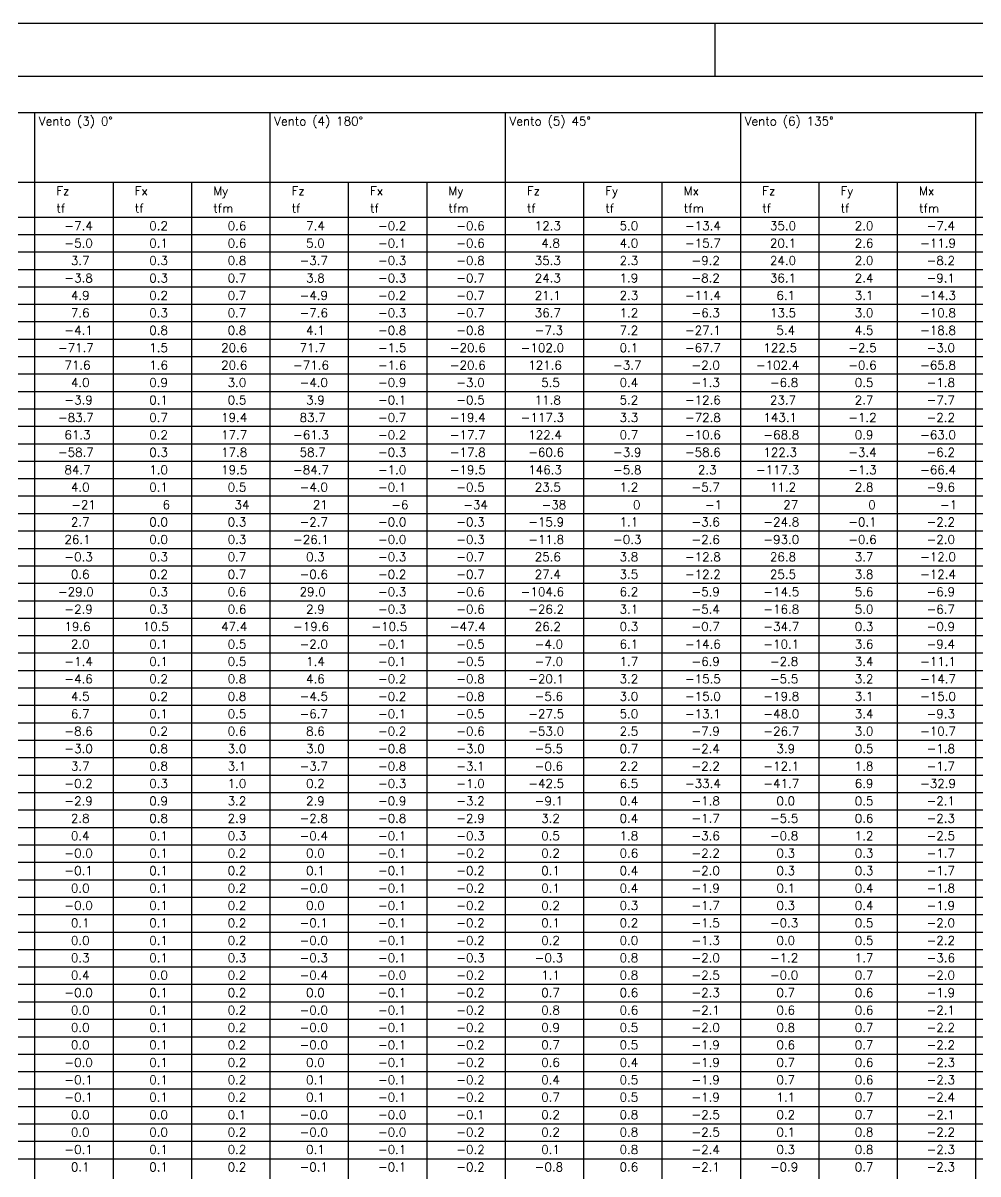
# Model space of a CAD drawing. Extents: x 13140 to 24180, y 0 to 6308.
# Drawn here: x 20054 to 21401, y 4686 to 6308 of the extents above; entities that cross this region are included whole.
import ezdxf

# ---------------------------------------------------------------- set-up
doc = ezdxf.new("R2010")
doc.units = 0
doc.header["$LTSCALE"] = 75
doc.header["$MEASUREMENT"] = 0
doc.layers.get('0').update_dxf_attribs({"color": 3, "linetype": 'CONTINUOUS'})
doc.layers.add('221', color=1, linetype='CONTINUOUS')
doc.layers.add('222', color=6, linetype='CONTINUOUS')
doc.styles.get("Standard").update_dxf_attribs({"font": 'ROMANS.SHX'})

msp = doc.modelspace()

# ---------------------------------------------------------------- linework, layer by layer
for p, q in [((13140, 6307.5), (24180, 6307.5)), ((21030, 6232.5), (21030, 6307.5)), ((18669.5, 6181.6), (24051.4, 6181.6)), ((20070.3, 6181.6), (20070.3, 6083.3)), ((20402.1, 6181.6), (20402.1, 6083.3)), ((20733.8, 6181.6), (20733.8, 6083.3)), ((21065.6, 6181.6), (21065.6, 6083.3)), ((21397.3, 6181.6), (21397.3, 6083.3)), ((18669.5, 6083.3), (24051.4, 6083.3)), ((20070.3, 6083.3), (20070.3, 4019)), ((20180.9, 6083.3), (20180.9, 4019)), ((20291.5, 6083.3), (20291.5, 4019)), ((20402.1, 6083.3), (20402.1, 4019)), ((20512.6, 6083.3), (20512.6, 4019)), ((20623.2, 6083.3), (20623.2, 4019)), ((20733.8, 6083.3), (20733.8, 4019)), ((20844.4, 6083.3), (20844.4, 4019)), ((20955, 6083.3), (20955, 4019)), ((21065.6, 6083.3), (21065.6, 4019)), ((21176.2, 6083.3), (21176.2, 4019)), ((21286.7, 6083.3), (21286.7, 4019)), ((21397.3, 6083.3), (21397.3, 4019)), ((18669.5, 6034.1), (24051.4, 6034.1))]:
    msp.add_line(p, q)
at = {"layer": '221'}
for p, q in [((18669.5, 6009.6), (24051.4, 6009.6)), ((18669.5, 5985), (24051.4, 5985)), ((18669.5, 5960.4), (24051.4, 5960.4)), ((18669.5, 5935.8), (24051.4, 5935.8)), ((18669.5, 5911.3), (24051.4, 5911.3)), ((18669.5, 5886.7), (24051.4, 5886.7)), ((18669.5, 5862.1), (24051.4, 5862.1)), ((18669.5, 5837.5), (24051.4, 5837.5)), ((18669.5, 5813), (24051.4, 5813)), ((18669.5, 5788.4), (24051.4, 5788.4)), ((18669.5, 5763.8), (24051.4, 5763.8)), ((18669.5, 5739.2), (24051.4, 5739.2)), ((18669.5, 5714.7), (24051.4, 5714.7)), ((18669.5, 5690.1), (24050.3, 5690.1)), ((18669.5, 5665.5), (24050.3, 5665.5)), ((18669.5, 5641), (24050.3, 5641)), ((18669.5, 5616.4), (24051.4, 5616.4)), ((18669.5, 5591.8), (24050.3, 5591.8)), ((18669.5, 5567.2), (24051.4, 5567.2)), ((18669.5, 5542.7), (24051.4, 5542.7)), ((18669.5, 5518.1), (24051.4, 5518.1)), ((18669.5, 5493.5), (24051.4, 5493.5)), ((18669.5, 5468.9), (24051.4, 5468.9)), ((18669.5, 5444.4), (24051.4, 5444.4)), ((18669.5, 5444.4), (24051.4, 5444.4)), ((18669.5, 5419.8), (24051.4, 5419.8)), ((18669.5, 5419.8), (24051.4, 5419.8)), ((18669.5, 5395.2), (24051.4, 5395.2)), ((18669.5, 5370.6), (24051.4, 5370.6)), ((18669.5, 5346.1), (24051.4, 5346.1)), ((18669.5, 5321.5), (24051.4, 5321.5)), ((18669.5, 5321.5), (24051.4, 5321.5)), ((18669.5, 5296.9), (24051.4, 5296.9)), ((18669.5, 5272.3), (24051.4, 5272.3)), ((18669.5, 5247.8), (24051.4, 5247.8)), ((18669.5, 5223.2), (24051.4, 5223.2)), ((18669.5, 5198.6), (24051.4, 5198.6)), ((18669.5, 5174), (24051.4, 5174)), ((18669.5, 5149.5), (24051.4, 5149.5)), ((18669.5, 5124.9), (24051.4, 5124.9)), ((18669.5, 5100.3), (24051.4, 5100.3)), ((18669.5, 5075.7), (24051.4, 5075.7)), ((18669.5, 5051.2), (24051.4, 5051.2)), ((18669.5, 5026.6), (24051.4, 5026.6)), ((18669.5, 5002), (24051.4, 5002)), ((18669.5, 4977.4), (24051.4, 4977.4)), ((18669.5, 4952.9), (24051.4, 4952.9)), ((18669.5, 4928.3), (24051.4, 4928.3)), ((18669.5, 4903.7), (24051.4, 4903.7)), ((18669.5, 4879.1), (24051.4, 4879.1)), ((18669.5, 4854.6), (24051.4, 4854.6)), ((18669.5, 4830), (24051.4, 4830)), ((18669.5, 4805.4), (24051.4, 4805.4)), ((18669.5, 4780.8), (24051.4, 4780.8)), ((18669.5, 4756.3), (24051.4, 4756.3)), ((18669.5, 4731.7), (24051.4, 4731.7)), ((18669.5, 4707.1), (24051.4, 4707.1))]:
    msp.add_line(p, q, dxfattribs=at)
at = {"layer": '222'}
msp.add_line((13327.5, 6232.5), (24105, 6232.5), dxfattribs=at)

# ---------------------------------------------------------------- texts
for s, height, p in [('Vento (3) 0%%d', 12.287, (20076.4, 6163.2)), ('Vento (4) 180%%d', 12.287, (20408.2, 6163.2)), ('Vento (5) 45%%d', 12.287, (20740, 6163.2)), ('Vento (6) 135%%d', 12.287, (21071.7, 6163.2)), ('Fz', 12.29, (20101, 6064.9)), ('Fx', 12.29, (20211.6, 6064.9)), ('My', 12.29, (20322.2, 6064.9)), ('Fz', 12.29, (20432.8, 6064.9)), ('Fx', 12.29, (20543.4, 6064.9)), ('My', 12.29, (20653.9, 6064.9)), ('Fz', 12.29, (20764.5, 6064.9)), ('Fy', 12.29, (20875.1, 6064.9)), ('Mx', 12.29, (20985.7, 6064.9)), ('Fz', 12.29, (21096.3, 6064.9)), ('Fy', 12.29, (21206.9, 6064.9)), ('Mx', 12.29, (21317.5, 6064.9)), ('tf', 12.29, (20101, 6040.3)), ('tf', 12.29, (20211.6, 6040.3)), ('tfm', 12.29, (20322.2, 6040.3)), ('tf', 12.29, (20432.8, 6040.3)), ('tf', 12.29, (20543.4, 6040.3)), ('tfm', 12.29, (20653.9, 6040.3)), ('tf', 12.29, (20764.5, 6040.3)), ('tf', 12.29, (20875.1, 6040.3)), ('tfm', 12.29, (20985.7, 6040.3)), ('tf', 12.29, (21096.3, 6040.3)), ('tf', 12.29, (21206.9, 6040.3)), ('tfm', 12.29, (21317.5, 6040.3)), ('    -7.4', 12.28, (20075.8, 6015.7)), ('     0.2', 12.28, (20186.3, 6015.7)), ('     0.6', 12.28, (20296.8, 6015.7)), ('     7.4', 12.28, (20407.4, 6015.7)), ('    -0.2', 12.28, (20517.9, 6015.7)), ('    -0.6', 12.28, (20628.4, 6015.7)), ('    12.3', 12.28, (20739, 6015.7)), ('     5.0', 12.28, (20849.5, 6015.7)), ('   -13.4', 12.28, (20960, 6015.7)), ('    35.0', 12.28, (21070.6, 6015.7)), ('     2.0', 12.28, (21181.1, 6015.7)), ('    -7.4', 12.28, (21291.6, 6015.7)), ('    -5.0', 12.28, (20075.8, 5991.2)), ('     0.1', 12.28, (20186.3, 5991.2)), ('     0.6', 12.28, (20296.8, 5991.2)), ('     5.0', 12.28, (20407.4, 5991.2)), ('    -0.1', 12.28, (20517.9, 5991.2)), ('    -0.6', 12.28, (20628.4, 5991.2)), ('     4.8', 12.28, (20739, 5991.2)), ('     4.0', 12.28, (20849.5, 5991.2)), ('   -15.7', 12.28, (20960, 5991.2)), ('    20.1', 12.28, (21070.6, 5991.2)), ('     2.6', 12.28, (21181.1, 5991.2)), ('   -11.9', 12.28, (21291.6, 5991.2)), ('     3.7', 12.28, (20075.8, 5966.6)), ('     0.3', 12.28, (20186.3, 5966.6)), ('     0.8', 12.28, (20296.8, 5966.6)), ('    -3.7', 12.28, (20407.4, 5966.6)), ('    -0.3', 12.28, (20517.9, 5966.6)), ('    -0.8', 12.28, (20628.4, 5966.6)), ('    35.3', 12.28, (20739, 5966.6)), ('     2.3', 12.28, (20849.5, 5966.6)), ('    -9.2', 12.28, (20960, 5966.6)), ('    24.0', 12.28, (21070.6, 5966.6)), ('     2.0', 12.28, (21181.1, 5966.6)), ('    -8.2', 12.28, (21291.6, 5966.6)), ('    -3.8', 12.28, (20075.8, 5942)), ('     0.3', 12.28, (20186.3, 5942)), ('     0.7', 12.28, (20296.8, 5942)), ('     3.8', 12.28, (20407.4, 5942)), ('    -0.3', 12.28, (20517.9, 5942)), ('    -0.7', 12.28, (20628.4, 5942)), ('    24.3', 12.28, (20739, 5942)), ('     1.9', 12.28, (20849.5, 5942)), ('    -8.2', 12.28, (20960, 5942)), ('    36.1', 12.28, (21070.6, 5942)), ('     2.4', 12.28, (21181.1, 5942)), ('    -9.1', 12.28, (21291.6, 5942)), ('     4.9', 12.28, (20075.8, 5917.5)), ('     0.2', 12.28, (20186.3, 5917.5)), ('     0.7', 12.28, (20296.8, 5917.5)), ('    -4.9', 12.28, (20407.4, 5917.5)), ('    -0.2', 12.28, (20517.9, 5917.5)), ('    -0.7', 12.28, (20628.4, 5917.5)), ('    21.1', 12.28, (20739, 5917.5)), ('     2.3', 12.28, (20849.5, 5917.5)), ('   -11.4', 12.28, (20960, 5917.5)), ('     6.1', 12.28, (21070.6, 5917.5)), ('     3.1', 12.28, (21181.1, 5917.5)), ('   -14.3', 12.28, (21291.6, 5917.5)), ('     7.6', 12.28, (20075.8, 5892.9)), ('     0.3', 12.28, (20186.3, 5892.9)), ('     0.7', 12.28, (20296.8, 5892.9)), ('    -7.6', 12.28, (20407.4, 5892.9)), ('    -0.3', 12.28, (20517.9, 5892.9)), ('    -0.7', 12.28, (20628.4, 5892.9)), ('    36.7', 12.28, (20739, 5892.9)), ('     1.2', 12.28, (20849.5, 5892.9)), ('    -6.3', 12.28, (20960, 5892.9)), ('    13.5', 12.28, (21070.6, 5892.9)), ('     3.0', 12.28, (21181.1, 5892.9)), ('   -10.8', 12.28, (21291.6, 5892.9)), ('    -4.1', 12.28, (20075.8, 5868.3)), ('     0.8', 12.28, (20186.3, 5868.3)), ('     0.8', 12.28, (20296.8, 5868.3)), ('     4.1', 12.28, (20407.4, 5868.3)), ('    -0.8', 12.28, (20517.9, 5868.3)), ('    -0.8', 12.28, (20628.4, 5868.3)), ('    -7.3', 12.28, (20739, 5868.3)), ('     7.2', 12.28, (20849.5, 5868.3)), ('   -27.1', 12.28, (20960, 5868.3)), ('     5.4', 12.28, (21070.6, 5868.3)), ('     4.5', 12.28, (21181.1, 5868.3)), ('   -18.8', 12.28, (21291.6, 5868.3)), ('   -71.7', 12.28, (20075.8, 5843.8)), ('     1.5', 12.28, (20186.3, 5843.8)), ('    20.6', 12.28, (20296.8, 5843.8)), ('    71.7', 12.28, (20407.4, 5843.8)), ('    -1.5', 12.28, (20517.9, 5843.8)), ('   -20.6', 12.28, (20628.4, 5843.8)), ('  -102.0', 12.28, (20739, 5843.8)), ('     0.1', 12.28, (20849.5, 5843.8)), ('   -67.7', 12.28, (20960, 5843.8)), ('   122.5', 12.28, (21070.6, 5843.8)), ('    -2.5', 12.28, (21181.1, 5843.8)), ('    -3.0', 12.28, (21291.6, 5843.8)), ('    71.6', 12.28, (20075.8, 5819.2)), ('     1.6', 12.28, (20186.3, 5819.2)), ('    20.6', 12.28, (20296.8, 5819.2)), ('   -71.6', 12.28, (20407.4, 5819.2)), ('    -1.6', 12.28, (20517.9, 5819.2)), ('   -20.6', 12.28, (20628.4, 5819.2)), ('   121.6', 12.28, (20739, 5819.2)), ('    -3.7', 12.28, (20849.5, 5819.2)), ('    -2.0', 12.28, (20960, 5819.2)), ('  -102.4', 12.28, (21070.6, 5819.2)), ('    -0.6', 12.28, (21181.1, 5819.2)), ('   -65.8', 12.28, (21291.6, 5819.2)), ('     4.0', 12.28, (20075.8, 5794.7)), ('     0.9', 12.28, (20186.3, 5794.7)), ('     3.0', 12.28, (20296.8, 5794.7)), ('    -4.0', 12.28, (20407.4, 5794.7)), ('    -0.9', 12.28, (20517.9, 5794.7)), ('    -3.0', 12.28, (20628.4, 5794.7)), ('     5.5', 12.28, (20739, 5794.7)), ('     0.4', 12.28, (20849.5, 5794.7)), ('    -1.3', 12.28, (20960, 5794.7)), ('    -6.8', 12.28, (21070.6, 5794.7)), ('     0.5', 12.28, (21181.1, 5794.7)), ('    -1.8', 12.28, (21291.6, 5794.7)), ('    -3.9', 12.28, (20075.8, 5770.1)), ('     0.1', 12.28, (20186.3, 5770.1)), ('     0.5', 12.28, (20296.8, 5770.1)), ('     3.9', 12.28, (20407.4, 5770.1)), ('    -0.1', 12.28, (20517.9, 5770.1)), ('    -0.5', 12.28, (20628.4, 5770.1)), ('    11.8', 12.28, (20739, 5770.1)), ('     5.2', 12.28, (20849.5, 5770.1)), ('   -12.6', 12.28, (20960, 5770.1)), ('    23.7', 12.28, (21070.6, 5770.1)), ('     2.7', 12.28, (21181.1, 5770.1)), ('    -7.7', 12.28, (21291.6, 5770.1)), ('   -83.7', 12.28, (20075.8, 5745.5)), ('     0.7', 12.28, (20186.3, 5745.5)), ('    19.4', 12.28, (20296.8, 5745.5)), ('    83.7', 12.28, (20407.4, 5745.5)), ('    -0.7', 12.28, (20517.9, 5745.5)), ('   -19.4', 12.28, (20628.4, 5745.5)), ('  -117.3', 12.28, (20739, 5745.5)), ('     3.3', 12.28, (20849.5, 5745.5)), ('   -72.8', 12.28, (20960, 5745.5)), ('   143.1', 12.28, (21070.6, 5745.5)), ('    -1.2', 12.28, (21181.1, 5745.5)), ('    -2.2', 12.28, (21291.6, 5745.5)), ('    61.3', 12.28, (20075.8, 5721)), ('     0.2', 12.28, (20186.3, 5721)), ('    17.7', 12.28, (20296.8, 5721)), ('   -61.3', 12.28, (20407.4, 5721)), ('    -0.2', 12.28, (20517.9, 5721)), ('   -17.7', 12.28, (20628.4, 5721)), ('   122.4', 12.28, (20739, 5721)), ('     0.7', 12.28, (20849.5, 5721)), ('   -10.6', 12.28, (20960, 5721)), ('   -68.8', 12.28, (21070.6, 5721)), ('     0.9', 12.28, (21181.1, 5721)), ('   -63.0', 12.28, (21291.6, 5721)), ('   -58.7', 12.28, (20075.8, 5696.4)), ('     0.3', 12.28, (20186.3, 5696.4)), ('    17.8', 12.28, (20296.8, 5696.4)), ('    58.7', 12.28, (20407.4, 5696.4)), ('    -0.3', 12.28, (20517.9, 5696.4)), ('   -17.8', 12.28, (20628.4, 5696.4)), ('   -60.6', 12.28, (20739, 5696.4)), ('    -3.9', 12.28, (20849.5, 5696.4)), ('   -58.6', 12.28, (20960, 5696.4)), ('   122.3', 12.28, (21070.6, 5696.4)), ('    -3.4', 12.28, (21181.1, 5696.4)), ('    -6.2', 12.28, (21291.6, 5696.4)), ('    84.7', 12.28, (20075.8, 5671.8)), ('     1.0', 12.28, (20186.3, 5671.8)), ('    19.5', 12.28, (20296.8, 5671.8)), ('   -84.7', 12.28, (20407.4, 5671.8)), ('    -1.0', 12.28, (20517.9, 5671.8)), ('   -19.5', 12.28, (20628.4, 5671.8)), ('   146.3', 12.28, (20739, 5671.8)), ('    -5.8', 12.28, (20849.5, 5671.8)), ('     2.3', 12.28, (20960, 5671.8)), ('  -117.3', 12.28, (21070.6, 5671.8)), ('    -1.3', 12.28, (21181.1, 5671.8)), ('   -66.4', 12.28, (21291.6, 5671.8)), ('     4.0', 12.28, (20075.8, 5647.3)), ('     0.1', 12.28, (20186.3, 5647.3)), ('     0.5', 12.28, (20296.8, 5647.3)), ('    -4.0', 12.28, (20407.4, 5647.3)), ('    -0.1', 12.28, (20517.9, 5647.3)), ('    -0.5', 12.28, (20628.4, 5647.3)), ('    23.5', 12.28, (20739, 5647.3)), ('     1.2', 12.28, (20849.5, 5647.3)), ('    -5.7', 12.28, (20960, 5647.3)), ('    11.2', 12.28, (21070.6, 5647.3)), ('     2.8', 12.28, (21181.1, 5647.3)), ('    -9.6', 12.28, (21291.6, 5647.3)), ('     -21', 12.28, (20076.2, 5622.5)), ('       6', 12.28, (20186.7, 5622.5)), ('      34', 12.28, (20297.3, 5622.5)), ('      21', 12.28, (20407.8, 5622.5)), ('      -6', 12.28, (20518.4, 5622.5)), ('     -34', 12.28, (20629, 5622.5)), ('     -38', 12.28, (20739.5, 5622.5)), ('       0', 12.28, (20850.1, 5622.5)), ('      -1', 12.28, (20960.7, 5622.5)), ('      27', 12.28, (21071.2, 5622.5)), ('       0', 12.28, (21181.8, 5622.5)), ('      -1', 12.28, (21292.3, 5622.5)), ('     2.7', 12.28, (20075.8, 5598.2)), ('     0.0', 12.28, (20186.3, 5598.2)), ('     0.3', 12.28, (20296.8, 5598.2)), ('    -2.7', 12.28, (20407.4, 5598.2)), ('    -0.0', 12.28, (20517.9, 5598.2)), ('    -0.3', 12.28, (20628.4, 5598.2)), ('   -15.9', 12.28, (20739, 5598.2)), ('     1.1', 12.28, (20849.5, 5598.2)), ('    -3.6', 12.28, (20960, 5598.2)), ('   -24.8', 12.28, (21070.6, 5598.2)), ('    -0.1', 12.28, (21181.1, 5598.2)), ('    -2.2', 12.28, (21291.6, 5598.2)), ('    26.1', 12.28, (20075.8, 5573.6)), ('     0.0', 12.28, (20186.3, 5573.6)), ('     0.3', 12.28, (20296.8, 5573.6)), ('   -26.1', 12.28, (20407.4, 5573.6)), ('    -0.0', 12.28, (20517.9, 5573.6)), ('    -0.3', 12.28, (20628.4, 5573.6)), ('   -11.8', 12.28, (20739, 5573.6)), ('    -0.3', 12.28, (20849.5, 5573.6)), ('    -2.6', 12.28, (20960, 5573.6)), ('   -93.0', 12.28, (21070.6, 5573.6)), ('    -0.6', 12.28, (21181.1, 5573.6)), ('    -2.0', 12.28, (21291.6, 5573.6)), ('    -0.3', 12.28, (20075.8, 5549)), ('     0.3', 12.28, (20186.3, 5549)), ('     0.7', 12.28, (20296.8, 5549)), ('     0.3', 12.28, (20407.4, 5549)), ('    -0.3', 12.28, (20517.9, 5549)), ('    -0.7', 12.28, (20628.4, 5549)), ('    25.6', 12.28, (20739, 5549)), ('     3.8', 12.28, (20849.5, 5549)), ('   -12.8', 12.28, (20960, 5549)), ('    26.8', 12.28, (21070.6, 5549)), ('     3.7', 12.28, (21181.1, 5549)), ('   -12.0', 12.28, (21291.6, 5549)), ('     0.6', 12.28, (20075.8, 5524.5)), ('     0.2', 12.28, (20186.3, 5524.5)), ('     0.7', 12.28, (20296.8, 5524.5)), ('    -0.6', 12.28, (20407.4, 5524.5)), ('    -0.2', 12.28, (20517.9, 5524.5)), ('    -0.7', 12.28, (20628.4, 5524.5)), ('    27.4', 12.28, (20739, 5524.5)), ('     3.5', 12.28, (20849.5, 5524.5)), ('   -12.2', 12.28, (20960, 5524.5)), ('    25.5', 12.28, (21070.6, 5524.5)), ('     3.8', 12.28, (21181.1, 5524.5)), ('   -12.4', 12.28, (21291.6, 5524.5)), ('   -29.0', 12.28, (20075.8, 5499.9)), ('     0.3', 12.28, (20186.3, 5499.9)), ('     0.6', 12.28, (20296.8, 5499.9)), ('    29.0', 12.28, (20407.4, 5499.9)), ('    -0.3', 12.28, (20517.9, 5499.9)), ('    -0.6', 12.28, (20628.4, 5499.9)), ('  -104.6', 12.28, (20739, 5499.9)), ('     6.2', 12.28, (20849.5, 5499.9)), ('    -5.9', 12.28, (20960, 5499.9)), ('   -14.5', 12.28, (21070.6, 5499.9)), ('     5.6', 12.28, (21181.1, 5499.9)), ('    -6.9', 12.28, (21291.6, 5499.9)), ('    -2.9', 12.28, (20075.8, 5475.3)), ('     0.3', 12.28, (20186.3, 5475.3)), ('     0.6', 12.28, (20296.8, 5475.3)), ('     2.9', 12.28, (20407.4, 5475.3)), ('    -0.3', 12.28, (20517.9, 5475.3)), ('    -0.6', 12.28, (20628.4, 5475.3)), ('   -26.2', 12.28, (20739, 5475.3)), ('     3.1', 12.28, (20849.5, 5475.3)), ('    -5.4', 12.28, (20960, 5475.3)), ('   -16.8', 12.28, (21070.6, 5475.3)), ('     5.0', 12.28, (21181.1, 5475.3)), ('    -6.7', 12.28, (21291.6, 5475.3)), ('    19.6', 12.28, (20075.8, 5450.8)), ('    10.5', 12.28, (20186.3, 5450.8)), ('    47.4', 12.28, (20296.8, 5450.8)), ('   -19.6', 12.28, (20407.4, 5450.8)), ('   -10.5', 12.28, (20517.9, 5450.8)), ('   -47.4', 12.28, (20628.4, 5450.8)), ('    26.2', 12.28, (20739, 5450.8)), ('     0.3', 12.28, (20849.5, 5450.8)), ('    -0.7', 12.28, (20960, 5450.8)), ('   -34.7', 12.28, (21070.6, 5450.8)), ('     0.3', 12.28, (21181.1, 5450.8)), ('    -0.9', 12.28, (21291.6, 5450.8)), ('     2.0', 12.28, (20075.8, 5426.2)), ('     0.1', 12.28, (20186.3, 5426.2)), ('     0.5', 12.28, (20296.8, 5426.2)), ('    -2.0', 12.28, (20407.4, 5426.2)), ('    -0.1', 12.28, (20517.9, 5426.2)), ('    -0.5', 12.28, (20628.4, 5426.2)), ('    -4.0', 12.28, (20739, 5426.2)), ('     6.1', 12.28, (20849.5, 5426.2)), ('   -14.6', 12.28, (20960, 5426.2)), ('   -10.1', 12.28, (21070.6, 5426.2)), ('     3.6', 12.28, (21181.1, 5426.2)), ('    -9.4', 12.28, (21291.6, 5426.2)), ('    -1.4', 12.28, (20075.8, 5401.7)), ('     0.1', 12.28, (20186.3, 5401.7)), ('     0.5', 12.28, (20296.8, 5401.7)), ('     1.4', 12.28, (20407.4, 5401.7)), ('    -0.1', 12.28, (20517.9, 5401.7)), ('    -0.5', 12.28, (20628.4, 5401.7)), ('    -7.0', 12.28, (20739, 5401.7)), ('     1.7', 12.28, (20849.5, 5401.7)), ('    -6.9', 12.28, (20960, 5401.7)), ('    -2.8', 12.28, (21070.6, 5401.7)), ('     3.4', 12.28, (21181.1, 5401.7)), ('   -11.1', 12.28, (21291.6, 5401.7)), ('    -4.6', 12.28, (20075.8, 5377.1)), ('     0.2', 12.28, (20186.3, 5377.1)), ('     0.8', 12.28, (20296.8, 5377.1)), ('     4.6', 12.28, (20407.4, 5377.1)), ('    -0.2', 12.28, (20517.9, 5377.1)), ('    -0.8', 12.28, (20628.4, 5377.1)), ('   -20.1', 12.28, (20739, 5377.1)), ('     3.2', 12.28, (20849.5, 5377.1)), ('   -15.5', 12.28, (20960, 5377.1)), ('    -5.5', 12.28, (21070.6, 5377.1)), ('     3.2', 12.28, (21181.1, 5377.1)), ('   -14.7', 12.28, (21291.6, 5377.1)), ('     4.5', 12.28, (20075.8, 5352.5)), ('     0.2', 12.28, (20186.3, 5352.5)), ('     0.8', 12.28, (20296.8, 5352.5)), ('    -4.5', 12.28, (20407.4, 5352.5)), ('    -0.2', 12.28, (20517.9, 5352.5)), ('    -0.8', 12.28, (20628.4, 5352.5)), ('    -5.6', 12.28, (20739, 5352.5)), ('     3.0', 12.28, (20849.5, 5352.5)), ('   -15.0', 12.28, (20960, 5352.5)), ('   -19.8', 12.28, (21070.6, 5352.5)), ('     3.1', 12.28, (21181.1, 5352.5)), ('   -15.0', 12.28, (21291.6, 5352.5)), ('     6.7', 12.28, (20075.8, 5328)), ('     0.1', 12.28, (20186.3, 5328)), ('     0.5', 12.28, (20296.8, 5328)), ('    -6.7', 12.28, (20407.4, 5328)), ('    -0.1', 12.28, (20517.9, 5328)), ('    -0.5', 12.28, (20628.4, 5328)), ('   -27.5', 12.28, (20739, 5328)), ('     5.0', 12.28, (20849.5, 5328)), ('   -13.1', 12.28, (20960, 5328)), ('   -48.0', 12.28, (21070.6, 5328)), ('     3.4', 12.28, (21181.1, 5328)), ('    -9.3', 12.28, (21291.6, 5328)), ('    -8.6', 12.28, (20075.8, 5303.4)), ('     0.2', 12.28, (20186.3, 5303.4)), ('     0.6', 12.28, (20296.8, 5303.4)), ('     8.6', 12.28, (20407.4, 5303.4)), ('    -0.2', 12.28, (20517.9, 5303.4)), ('    -0.6', 12.28, (20628.4, 5303.4)), ('   -53.0', 12.28, (20739, 5303.4)), ('     2.5', 12.28, (20849.5, 5303.4)), ('    -7.9', 12.28, (20960, 5303.4)), ('   -26.7', 12.28, (21070.6, 5303.4)), ('     3.0', 12.28, (21181.1, 5303.4)), ('   -10.7', 12.28, (21291.6, 5303.4)), ('    -3.0', 12.28, (20075.8, 5278.8)), ('     0.8', 12.28, (20186.3, 5278.8)), ('     3.0', 12.28, (20296.8, 5278.8)), ('     3.0', 12.28, (20407.4, 5278.8)), ('    -0.8', 12.28, (20517.9, 5278.8)), ('    -3.0', 12.28, (20628.4, 5278.8)), ('    -5.5', 12.28, (20739, 5278.8)), ('     0.7', 12.28, (20849.5, 5278.8)), ('    -2.4', 12.28, (20960, 5278.8)), ('     3.9', 12.28, (21070.6, 5278.8)), ('     0.5', 12.28, (21181.1, 5278.8)), ('    -1.8', 12.28, (21291.6, 5278.8)), ('     3.7', 12.28, (20075.8, 5254.3)), ('     0.8', 12.28, (20186.3, 5254.3)), ('     3.1', 12.28, (20296.8, 5254.3)), ('    -3.7', 12.28, (20407.4, 5254.3)), ('    -0.8', 12.28, (20517.9, 5254.3)), ('    -3.1', 12.28, (20628.4, 5254.3)), ('    -0.6', 12.28, (20739, 5254.3)), ('     2.2', 12.28, (20849.5, 5254.3)), ('    -2.2', 12.28, (20960, 5254.3)), ('   -12.1', 12.28, (21070.6, 5254.3)), ('     1.8', 12.28, (21181.1, 5254.3)), ('    -1.7', 12.28, (21291.6, 5254.3)), ('    -0.2', 12.28, (20075.8, 5229.7)), ('     0.3', 12.28, (20186.3, 5229.7)), ('     1.0', 12.28, (20296.8, 5229.7)), ('     0.2', 12.28, (20407.4, 5229.7)), ('    -0.3', 12.28, (20517.9, 5229.7)), ('    -1.0', 12.28, (20628.4, 5229.7)), ('   -42.5', 12.28, (20739, 5229.7)), ('     6.5', 12.28, (20849.5, 5229.7)), ('   -33.4', 12.28, (20960, 5229.7)), ('   -41.7', 12.28, (21070.6, 5229.7)), ('     6.9', 12.28, (21181.1, 5229.7)), ('   -32.9', 12.28, (21291.6, 5229.7)), ('    -2.9', 12.28, (20075.8, 5205.1)), ('     0.9', 12.28, (20186.3, 5205.1)), ('     3.2', 12.28, (20296.8, 5205.1)), ('     2.9', 12.28, (20407.4, 5205.1)), ('    -0.9', 12.28, (20517.9, 5205.1)), ('    -3.2', 12.28, (20628.4, 5205.1)), ('    -9.1', 12.28, (20739, 5205.1)), ('     0.4', 12.28, (20849.5, 5205.1)), ('    -1.8', 12.28, (20960, 5205.1)), ('     0.0', 12.28, (21070.6, 5205.1)), ('     0.5', 12.28, (21181.1, 5205.1)), ('    -2.1', 12.28, (21291.6, 5205.1)), ('     2.8', 12.28, (20075.8, 5180.6)), ('     0.8', 12.28, (20186.3, 5180.6)), ('     2.9', 12.28, (20296.8, 5180.6)), ('    -2.8', 12.28, (20407.4, 5180.6)), ('    -0.8', 12.28, (20517.9, 5180.6)), ('    -2.9', 12.28, (20628.4, 5180.6)), ('     3.2', 12.28, (20739, 5180.6)), ('     0.4', 12.28, (20849.5, 5180.6)), ('    -1.7', 12.28, (20960, 5180.6)), ('    -5.5', 12.28, (21070.6, 5180.6)), ('     0.6', 12.28, (21181.1, 5180.6)), ('    -2.3', 12.28, (21291.6, 5180.6)), ('     0.4', 12.28, (20075.8, 5156)), ('     0.1', 12.28, (20186.3, 5156)), ('     0.3', 12.28, (20296.8, 5156)), ('    -0.4', 12.28, (20407.4, 5156)), ('    -0.1', 12.28, (20517.9, 5156)), ('    -0.3', 12.28, (20628.4, 5156)), ('     0.5', 12.28, (20739, 5156)), ('     1.8', 12.28, (20849.5, 5156)), ('    -3.6', 12.28, (20960, 5156)), ('    -0.8', 12.28, (21070.6, 5156)), ('     1.2', 12.28, (21181.1, 5156)), ('    -2.5', 12.28, (21291.6, 5156)), ('    -0.0', 12.28, (20075.8, 5131.5)), ('     0.1', 12.28, (20186.3, 5131.5)), ('     0.2', 12.28, (20296.8, 5131.5)), ('     0.0', 12.28, (20407.4, 5131.5)), ('    -0.1', 12.28, (20517.9, 5131.5)), ('    -0.2', 12.28, (20628.4, 5131.5)), ('     0.2', 12.28, (20739, 5131.5)), ('     0.6', 12.28, (20849.5, 5131.5)), ('    -2.2', 12.28, (20960, 5131.5)), ('     0.3', 12.28, (21070.6, 5131.5)), ('     0.3', 12.28, (21181.1, 5131.5)), ('    -1.7', 12.28, (21291.6, 5131.5)), ('    -0.1', 12.28, (20075.8, 5106.9)), ('     0.1', 12.28, (20186.3, 5106.9)), ('     0.2', 12.28, (20296.8, 5106.9)), ('     0.1', 12.28, (20407.4, 5106.9)), ('    -0.1', 12.28, (20517.9, 5106.9)), ('    -0.2', 12.28, (20628.4, 5106.9)), ('     0.1', 12.28, (20739, 5106.9)), ('     0.4', 12.28, (20849.5, 5106.9)), ('    -2.0', 12.28, (20960, 5106.9)), ('     0.3', 12.28, (21070.6, 5106.9)), ('     0.3', 12.28, (21181.1, 5106.9)), ('    -1.7', 12.28, (21291.6, 5106.9)), ('     0.0', 12.28, (20075.8, 5082.3)), ('     0.1', 12.28, (20186.3, 5082.3)), ('     0.2', 12.28, (20296.8, 5082.3)), ('    -0.0', 12.28, (20407.4, 5082.3)), ('    -0.1', 12.28, (20517.9, 5082.3)), ('    -0.2', 12.28, (20628.4, 5082.3)), ('     0.1', 12.28, (20739, 5082.3)), ('     0.4', 12.28, (20849.5, 5082.3)), ('    -1.9', 12.28, (20960, 5082.3)), ('     0.1', 12.28, (21070.6, 5082.3)), ('     0.4', 12.28, (21181.1, 5082.3)), ('    -1.8', 12.28, (21291.6, 5082.3)), ('    -0.0', 12.28, (20075.8, 5057.8)), ('     0.1', 12.28, (20186.3, 5057.8)), ('     0.2', 12.28, (20296.8, 5057.8)), ('     0.0', 12.28, (20407.4, 5057.8)), ('    -0.1', 12.28, (20517.9, 5057.8)), ('    -0.2', 12.28, (20628.4, 5057.8)), ('     0.2', 12.28, (20739, 5057.8)), ('     0.3', 12.28, (20849.5, 5057.8)), ('    -1.7', 12.28, (20960, 5057.8)), ('     0.3', 12.28, (21070.6, 5057.8)), ('     0.4', 12.28, (21181.1, 5057.8)), ('    -1.9', 12.28, (21291.6, 5057.8)), ('     0.1', 12.28, (20075.8, 5033.2)), ('     0.1', 12.28, (20186.3, 5033.2)), ('     0.2', 12.28, (20296.8, 5033.2)), ('    -0.1', 12.28, (20407.4, 5033.2)), ('    -0.1', 12.28, (20517.9, 5033.2)), ('    -0.2', 12.28, (20628.4, 5033.2)), ('     0.1', 12.28, (20739, 5033.2)), ('     0.2', 12.28, (20849.5, 5033.2)), ('    -1.5', 12.28, (20960, 5033.2)), ('    -0.3', 12.28, (21070.6, 5033.2)), ('     0.5', 12.28, (21181.1, 5033.2)), ('    -2.0', 12.28, (21291.6, 5033.2)), ('     0.0', 12.28, (20075.8, 5008.6)), ('     0.1', 12.28, (20186.3, 5008.6)), ('     0.2', 12.28, (20296.8, 5008.6)), ('    -0.0', 12.28, (20407.4, 5008.6)), ('    -0.1', 12.28, (20517.9, 5008.6)), ('    -0.2', 12.28, (20628.4, 5008.6)), ('     0.2', 12.28, (20739, 5008.6)), ('     0.0', 12.28, (20849.5, 5008.6)), ('    -1.3', 12.28, (20960, 5008.6)), ('     0.0', 12.28, (21070.6, 5008.6)), ('     0.5', 12.28, (21181.1, 5008.6)), ('    -2.2', 12.28, (21291.6, 5008.6)), ('     0.3', 12.28, (20075.8, 4984.1)), ('     0.1', 12.28, (20186.3, 4984.1)), ('     0.3', 12.28, (20296.8, 4984.1)), ('    -0.3', 12.28, (20407.4, 4984.1)), ('    -0.1', 12.28, (20517.9, 4984.1)), ('    -0.3', 12.28, (20628.4, 4984.1)), ('    -0.3', 12.28, (20739, 4984.1)), ('     0.8', 12.28, (20849.5, 4984.1)), ('    -2.0', 12.28, (20960, 4984.1)), ('    -1.2', 12.28, (21070.6, 4984.1)), ('     1.7', 12.28, (21181.1, 4984.1)), ('    -3.6', 12.28, (21291.6, 4984.1)), ('     0.4', 12.28, (20075.8, 4959.5)), ('     0.0', 12.28, (20186.3, 4959.5)), ('     0.2', 12.28, (20296.8, 4959.5)), ('    -0.4', 12.28, (20407.4, 4959.5)), ('    -0.0', 12.28, (20517.9, 4959.5)), ('    -0.2', 12.28, (20628.4, 4959.5)), ('     1.1', 12.28, (20739, 4959.5)), ('     0.8', 12.28, (20849.5, 4959.5)), ('    -2.5', 12.28, (20960, 4959.5)), ('    -0.0', 12.28, (21070.6, 4959.5)), ('     0.7', 12.28, (21181.1, 4959.5)), ('    -2.0', 12.28, (21291.6, 4959.5)), ('    -0.0', 12.28, (20075.8, 4935)), ('     0.1', 12.28, (20186.3, 4935)), ('     0.2', 12.28, (20296.8, 4935)), ('     0.0', 12.28, (20407.4, 4935)), ('    -0.1', 12.28, (20517.9, 4935)), ('    -0.2', 12.28, (20628.4, 4935)), ('     0.7', 12.28, (20739, 4935)), ('     0.6', 12.28, (20849.5, 4935)), ('    -2.3', 12.28, (20960, 4935)), ('     0.7', 12.28, (21070.6, 4935)), ('     0.6', 12.28, (21181.1, 4935)), ('    -1.9', 12.28, (21291.6, 4935)), ('     0.0', 12.28, (20075.8, 4910.4)), ('     0.1', 12.28, (20186.3, 4910.4)), ('     0.2', 12.28, (20296.8, 4910.4)), ('    -0.0', 12.28, (20407.4, 4910.4)), ('    -0.1', 12.28, (20517.9, 4910.4)), ('    -0.2', 12.28, (20628.4, 4910.4)), ('     0.8', 12.28, (20739, 4910.4)), ('     0.6', 12.28, (20849.5, 4910.4)), ('    -2.1', 12.28, (20960, 4910.4)), ('     0.6', 12.28, (21070.6, 4910.4)), ('     0.6', 12.28, (21181.1, 4910.4)), ('    -2.1', 12.28, (21291.6, 4910.4)), ('     0.0', 12.28, (20075.8, 4885.8)), ('     0.1', 12.28, (20186.3, 4885.8)), ('     0.2', 12.28, (20296.8, 4885.8)), ('    -0.0', 12.28, (20407.4, 4885.8)), ('    -0.1', 12.28, (20517.9, 4885.8)), ('    -0.2', 12.28, (20628.4, 4885.8)), ('     0.9', 12.28, (20739, 4885.8)), ('     0.5', 12.28, (20849.5, 4885.8)), ('    -2.0', 12.28, (20960, 4885.8)), ('     0.8', 12.28, (21070.6, 4885.8)), ('     0.7', 12.28, (21181.1, 4885.8)), ('    -2.2', 12.28, (21291.6, 4885.8)), ('     0.0', 12.28, (20075.8, 4861.3)), ('     0.1', 12.28, (20186.3, 4861.3)), ('     0.2', 12.28, (20296.8, 4861.3)), ('    -0.0', 12.28, (20407.4, 4861.3)), ('    -0.1', 12.28, (20517.9, 4861.3)), ('    -0.2', 12.28, (20628.4, 4861.3)), ('     0.7', 12.28, (20739, 4861.3)), ('     0.5', 12.28, (20849.5, 4861.3)), ('    -1.9', 12.28, (20960, 4861.3)), ('     0.6', 12.28, (21070.6, 4861.3)), ('     0.7', 12.28, (21181.1, 4861.3)), ('    -2.2', 12.28, (21291.6, 4861.3)), ('    -0.0', 12.28, (20075.8, 4836.7)), ('     0.1', 12.28, (20186.3, 4836.7)), ('     0.2', 12.28, (20296.8, 4836.7)), ('     0.0', 12.28, (20407.4, 4836.7)), ('    -0.1', 12.28, (20517.9, 4836.7)), ('    -0.2', 12.28, (20628.4, 4836.7)), ('     0.6', 12.28, (20739, 4836.7)), ('     0.4', 12.28, (20849.5, 4836.7)), ('    -1.9', 12.28, (20960, 4836.7)), ('     0.7', 12.28, (21070.6, 4836.7)), ('     0.6', 12.28, (21181.1, 4836.7)), ('    -2.3', 12.28, (21291.6, 4836.7)), ('    -0.1', 12.28, (20075.8, 4812.1)), ('     0.1', 12.28, (20186.3, 4812.1)), ('     0.2', 12.28, (20296.8, 4812.1)), ('     0.1', 12.28, (20407.4, 4812.1)), ('    -0.1', 12.28, (20517.9, 4812.1)), ('    -0.2', 12.28, (20628.4, 4812.1)), ('     0.4', 12.28, (20739, 4812.1)), ('     0.5', 12.28, (20849.5, 4812.1)), ('    -1.9', 12.28, (20960, 4812.1)), ('     0.7', 12.28, (21070.6, 4812.1)), ('     0.6', 12.28, (21181.1, 4812.1)), ('    -2.3', 12.28, (21291.6, 4812.1)), ('    -0.1', 12.28, (20075.8, 4787.6)), ('     0.1', 12.28, (20186.3, 4787.6)), ('     0.2', 12.28, (20296.8, 4787.6)), ('     0.1', 12.28, (20407.4, 4787.6)), ('    -0.1', 12.28, (20517.9, 4787.6)), ('    -0.2', 12.28, (20628.4, 4787.6)), ('     0.7', 12.28, (20739, 4787.6)), ('     0.5', 12.28, (20849.5, 4787.6)), ('    -1.9', 12.28, (20960, 4787.6)), ('     1.1', 12.28, (21070.6, 4787.6)), ('     0.7', 12.28, (21181.1, 4787.6)), ('    -2.4', 12.28, (21291.6, 4787.6)), ('     0.0', 12.28, (20075.8, 4763)), ('     0.0', 12.28, (20186.3, 4763)), ('     0.1', 12.28, (20296.8, 4763)), ('    -0.0', 12.28, (20407.4, 4763)), ('    -0.0', 12.28, (20517.9, 4763)), ('    -0.1', 12.28, (20628.4, 4763)), ('     0.2', 12.28, (20739, 4763)), ('     0.8', 12.28, (20849.5, 4763)), ('    -2.5', 12.28, (20960, 4763)), ('     0.2', 12.28, (21070.6, 4763)), ('     0.7', 12.28, (21181.1, 4763)), ('    -2.1', 12.28, (21291.6, 4763)), ('     0.0', 12.28, (20075.8, 4738.5)), ('     0.0', 12.28, (20186.3, 4738.5)), ('     0.2', 12.28, (20296.8, 4738.5)), ('    -0.0', 12.28, (20407.4, 4738.5)), ('    -0.0', 12.28, (20517.9, 4738.5)), ('    -0.2', 12.28, (20628.4, 4738.5)), ('     0.2', 12.28, (20739, 4738.5)), ('     0.8', 12.28, (20849.5, 4738.5)), ('    -2.5', 12.28, (20960, 4738.5)), ('     0.1', 12.28, (21070.6, 4738.5)), ('     0.8', 12.28, (21181.1, 4738.5)), ('    -2.2', 12.28, (21291.6, 4738.5)), ('    -0.1', 12.28, (20075.8, 4713.9)), ('     0.1', 12.28, (20186.3, 4713.9)), ('     0.2', 12.28, (20296.8, 4713.9)), ('     0.1', 12.28, (20407.4, 4713.9)), ('    -0.1', 12.28, (20517.9, 4713.9)), ('    -0.2', 12.28, (20628.4, 4713.9)), ('     0.1', 12.28, (20739, 4713.9)), ('     0.8', 12.28, (20849.5, 4713.9)), ('    -2.4', 12.28, (20960, 4713.9)), ('     0.3', 12.28, (21070.6, 4713.9)), ('     0.8', 12.28, (21181.1, 4713.9)), ('    -2.3', 12.28, (21291.6, 4713.9)), ('     0.1', 12.28, (20075.8, 4689.3)), ('     0.1', 12.28, (20186.3, 4689.3)), ('     0.2', 12.28, (20296.8, 4689.3)), ('    -0.1', 12.28, (20407.4, 4689.3)), ('    -0.1', 12.28, (20517.9, 4689.3)), ('    -0.2', 12.28, (20628.4, 4689.3)), ('    -0.8', 12.28, (20739, 4689.3)), ('     0.6', 12.28, (20849.5, 4689.3)), ('    -2.1', 12.28, (20960, 4689.3)), ('    -0.9', 12.28, (21070.6, 4689.3)), ('     0.7', 12.28, (21181.1, 4689.3)), ('    -2.3', 12.28, (21291.6, 4689.3))]:
    msp.add_text(s, height=height).set_placement(p)

doc.saveas('drawing.dxf')
